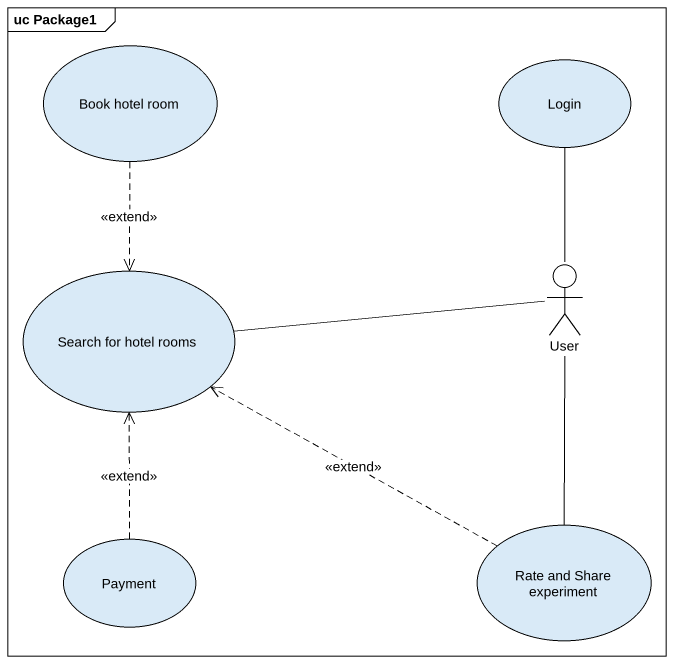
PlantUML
@startuml
mainframe uc Package1
usecase "Book hotel room" as Book_hotel_room
usecase Login
usecase "Search for hotel rooms" as Search_for_hotel_rooms
actor User
usecase Payment
usecase "Rate and Share experiment" as Rate_and_Share_experiment
Book_hotel_room ..> Search_for_hotel_rooms : <<extend>>
User -up- Login
User -left- Search_for_hotel_rooms
User -- Rate_and_Share_experiment
Payment .up.> Search_for_hotel_rooms : <<extend>>
Rate_and_Share_experiment .left.> Search_for_hotel_rooms : <<extend>>
@enduml
